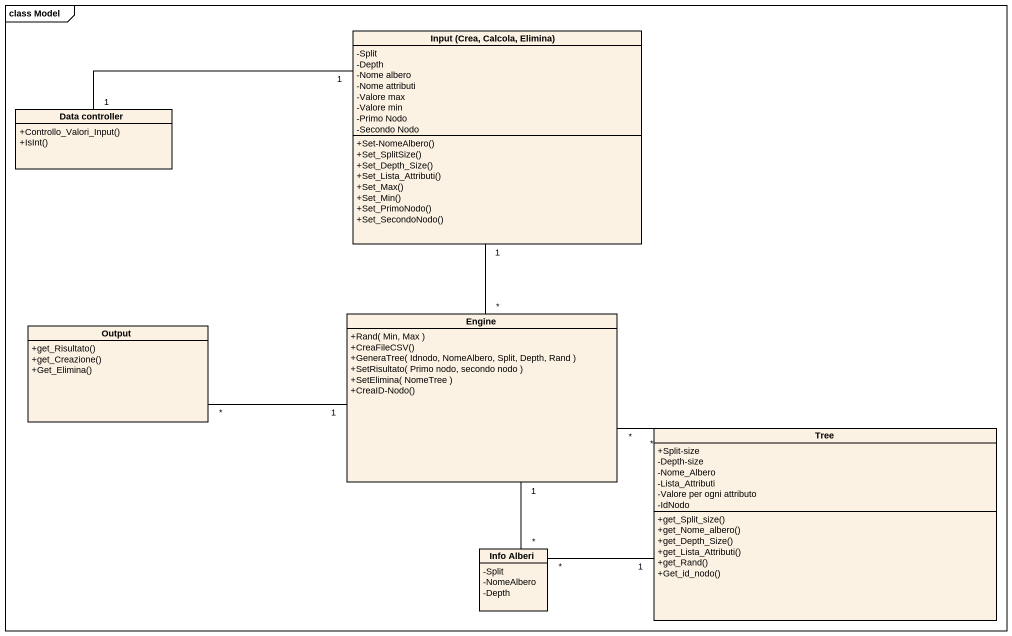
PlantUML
@startuml
mainframe class Model
hide circle
hide empty members
skinparam classAttributeIconSize 0
class "Input (Crea, Calcola, Elimina)" as Input_Crea_Calcola_Elimina {
  -Split
  -Depth
  -Nome albero
  -Nome attributi
  -Valore max
  -Valore min
  -Primo Nodo
  -Secondo Nodo
  +Set-NomeAlbero()
  +Set_SplitSize()
  +Set_Depth_Size()
  +Set_Lista_Attributi()
  +Set_Max()
  +Set_Min()
  +Set_PrimoNodo()
  +Set_SecondoNodo()
}
class "Data controller" as Data_controller {
  +Controllo_Valori_Input()
  +IsInt()
}
class Engine {
  +Rand( Min, Max )
  +CreaFileCSV()
  +GeneraTree( Idnodo, NomeAlbero, Split, Depth, Rand )
  +SetRisultato( Primo nodo, secondo nodo )
  +SetElimina( NomeTree )
  +CreaID-Nodo()
}
class Output {
  +get_Risultato()
  +get_Creazione()
  +Get_Elimina()
}
class Tree {
  +Split-size
  -Depth-size
  -Nome_Albero
  -Lista_Attributi
  -Valore per ogni attributo
  -IdNodo
  +get_Split_size()
  +get_Nome_albero()
  +get_Depth_Size()
  +get_Lista_Attributi()
  +get_Rand()
  +Get_id_nodo()
}
class "Info Alberi" as Info_Alberi {
  -Split
  -NomeAlbero
  -Depth
}
Input_Crea_Calcola_Elimina "1" -- "*" Engine
Data_controller "1" -right- "1" Input_Crea_Calcola_Elimina
Engine "*" -right- "*" Tree
Output "*" -right- "1" Engine
Info_Alberi "*" -up- "1" Engine
Info_Alberi "*" -right- "1" Tree
@enduml
